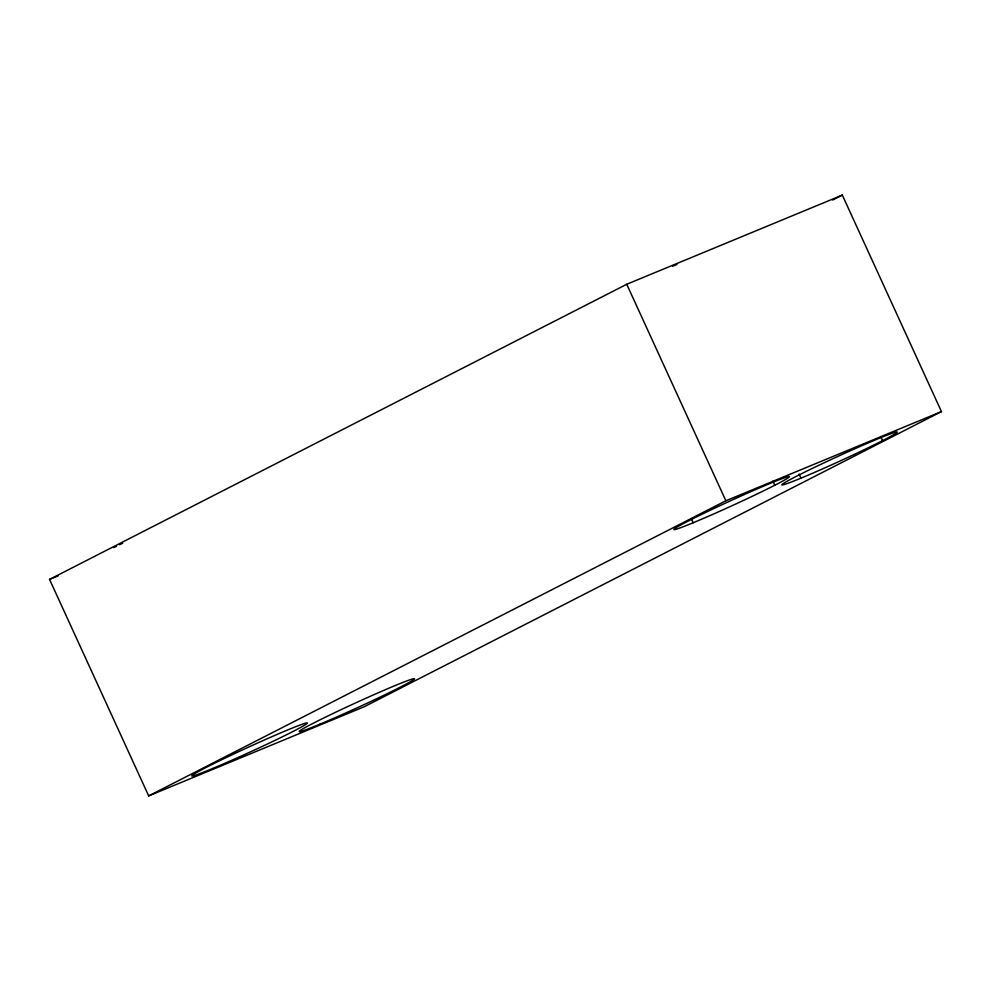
<?xml version="1.0" encoding="UTF-8"?>
<svg xmlns="http://www.w3.org/2000/svg" width="991" height="991" viewBox="0 0 991 991"><rect width="100%" height="100%" fill="white"/><g stroke="black" fill="none" stroke-linecap="round" stroke-linejoin="round"><path stroke-width="1.49" d="M49.55 579.401L626.746 284.268L842.325 195.091L941.45 411.599L364.254 706.732L148.675 795.909L49.55 579.401L58.122 575.858M832.688 200.033L842.325 195.091M148.675 795.909L725.87 500.777L941.45 411.599M880.689 436.523L882.572 440.648M799.093 474.032L800.976 478.158A63.548 2.552 -24.6 0 0 896.037 433.203A63.548 2.552 -24.6 0 0 821.353 464.098A63.548 2.552 -24.6 0 0 800.976 478.158M772.893 481.118L774.776 485.243M626.746 284.268L725.87 500.777M691.297 518.627L693.18 522.753A63.548 2.552 -24.6 0 0 788.241 477.786A63.548 2.552 -24.6 0 0 713.557 508.68A63.548 2.552 -24.6 0 0 693.18 522.753M113.655 547.614A63.548 2.552 -24.6 0 1 116.529 546.202M119.527 544.728A63.548 2.552 -24.6 0 1 122.661 543.204M672.592 266.245A63.548 2.552 -24.6 0 1 677.014 264.461M212.656 768.496L209.931 769.623A63.548 2.552 -24.6 0 1 231.77 754.931A63.548 2.552 -24.6 0 1 306.306 724.074A63.548 2.552 -24.6 0 1 212.656 768.496M319.882 724.198L317.157 725.325A63.548 2.552 -24.6 0 1 338.996 710.646A63.548 2.552 -24.6 0 1 413.532 679.776A63.548 2.552 -24.6 0 1 319.882 724.198"/></g></svg>
